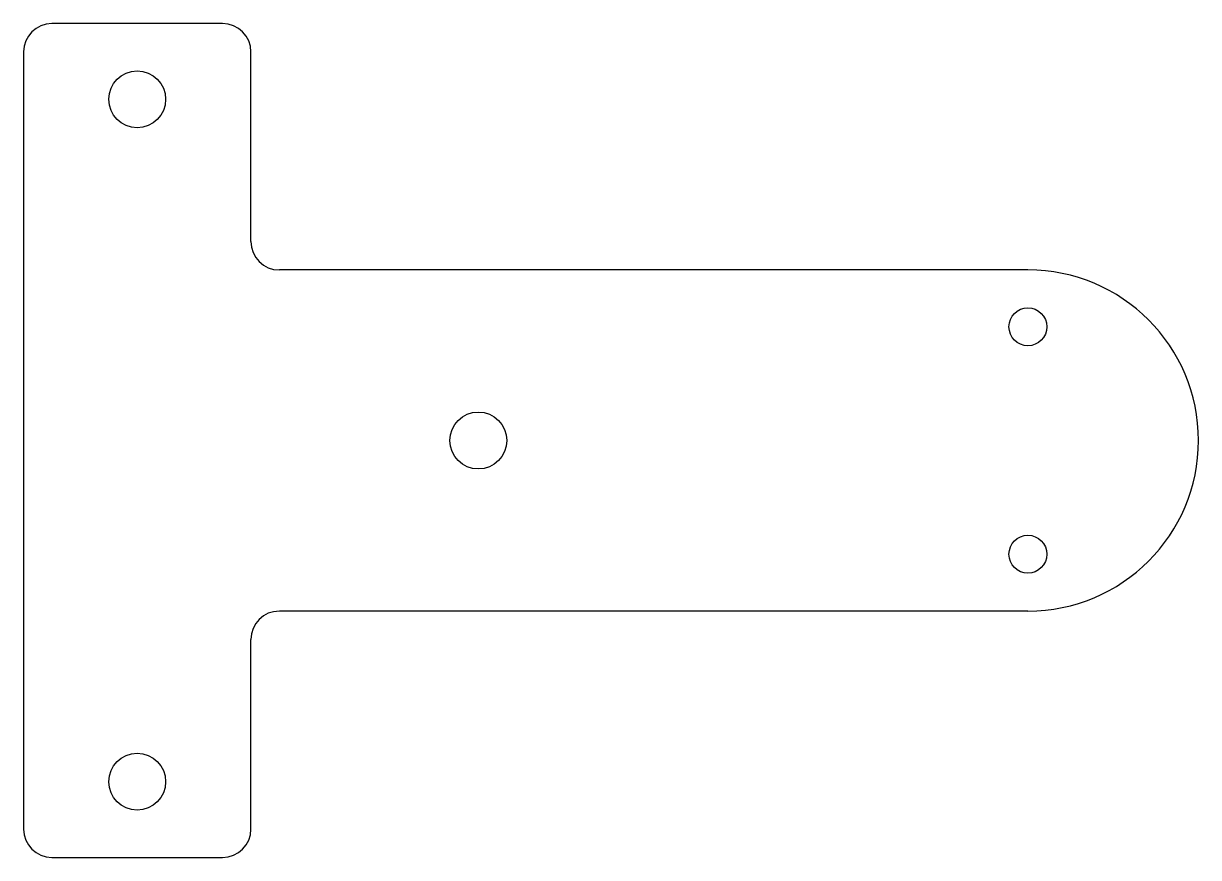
# Model space of a CAD drawing. Header units: millimetres. Extents: x -54.7 to 7.3, y -26.4 to 17.6.
import ezdxf

# ---------------------------------------------------------------- set-up
doc = ezdxf.new("R2010")
doc.units = ezdxf.units.MM

msp = doc.modelspace()

# ---------------------------------------------------------------- linework, layer by layer
at = {"color": 7, "linetype": 'Continuous', "lineweight": 25}
for p, q in [((-44.224, 17.63), (-53.224, 17.63)), ((-54.724, 16.13), (-54.724, -24.87)), ((-42.724, 6.13), (-42.724, 16.13)), ((-1.724, 4.63), (-41.224, 4.63)), ((-1.724, -13.37), (-41.224, -13.37)), ((-42.724, -24.87), (-42.724, -14.87)), ((-53.224, -26.37), (-44.224, -26.37))]:
    msp.add_line(p, q, dxfattribs=at)
for centre, radius in [((-48.724, 13.63), 1.5), ((-1.724, 1.63), 1), ((-30.724, -4.37), 1.5), ((-1.724, -10.37), 1), ((-48.724, -22.37), 1.5)]:
    msp.add_circle(centre, radius, dxfattribs=at)
for centre, radius, start, end in [((-53.224, 16.13), 1.5, 90, 180), ((-44.224, 16.13), 1.5, 0, 90), ((-41.224, 6.13), 1.5, 180, 270), ((-1.724, -4.37), 9, 270, 90), ((-41.224, -14.87), 1.5, 90, 180), ((-53.224, -24.87), 1.5, 180, 270), ((-44.224, -24.87), 1.5, 270, 0)]:
    msp.add_arc(centre, radius, start, end, dxfattribs=at)

doc.saveas('drawing.dxf')
